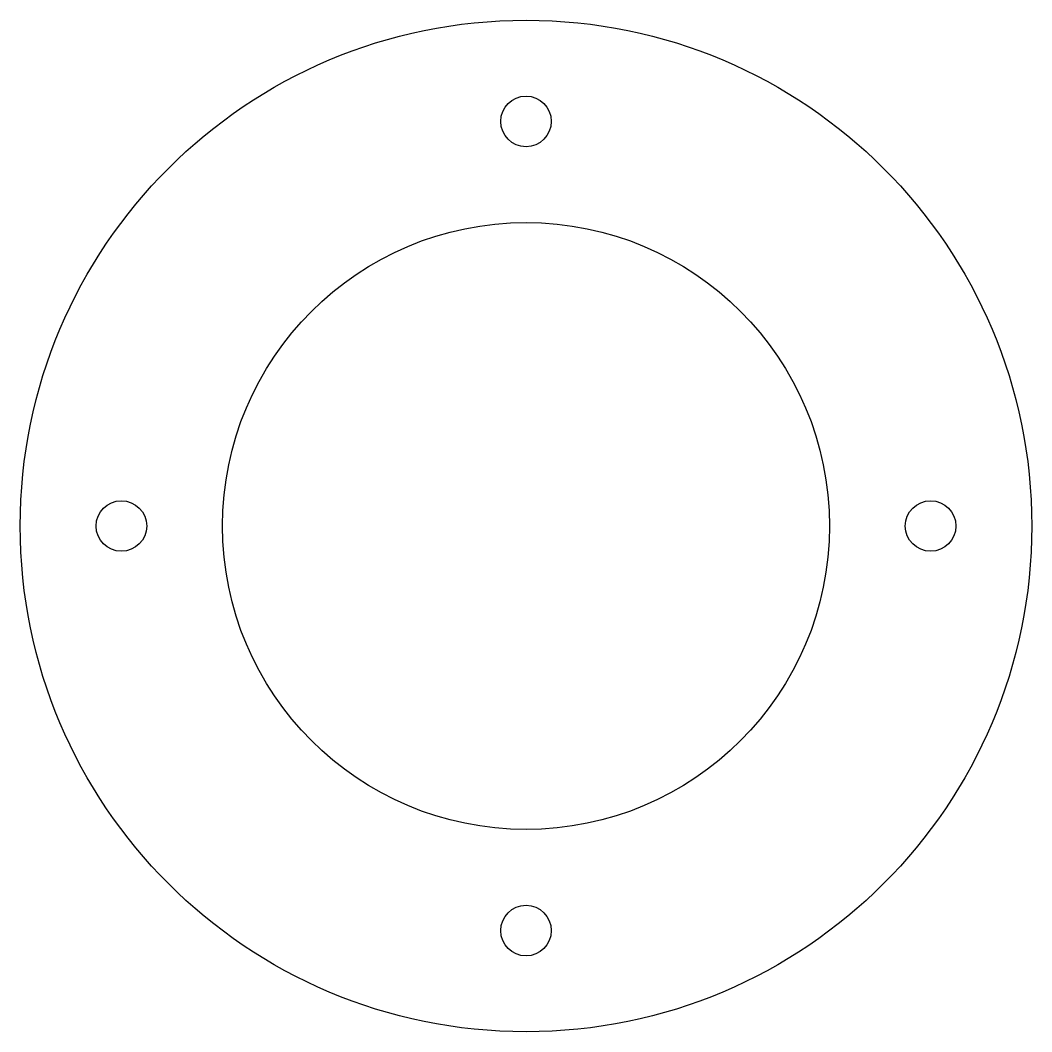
# Model space of a CAD drawing. Header units: metres. Extents: x -250 to 275, y -75 to 75.
# Drawn here: x -250 to -150, y -50 to 50 of the extents above; entities outside this region: 2.
import ezdxf

# ---------------------------------------------------------------- set-up
doc = ezdxf.new("R2010")
doc.units = ezdxf.units.M
for name, color, linetype in [('Hole', 6, 'Continuous'), ('InnerContour', 2, 'Continuous'), ('OuterContour', 3, 'Continuous')]:
    doc.layers.add(name, color=color, linetype=linetype)

msp = doc.modelspace()

# ---------------------------------------------------------------- linework, layer by layer
at = {"layer": 'Hole', "linetype": 'Continuous'}
for centre in [(-200, 40), (-240, 0), (-160, 0), (-200, -40)]:
    msp.add_circle(centre, 2.5, dxfattribs=at)
at = {"layer": 'InnerContour', "linetype": 'Continuous'}
for centre in [(-200, 0), (200, 0)]:
    msp.add_circle(centre, 30, dxfattribs=at)
at = {"layer": 'OuterContour', "linetype": 'Continuous'}
for centre, radius in [((200, 0), 75), ((-200, 0), 50)]:
    msp.add_circle(centre, radius, dxfattribs=at)

doc.saveas('drawing.dxf')
